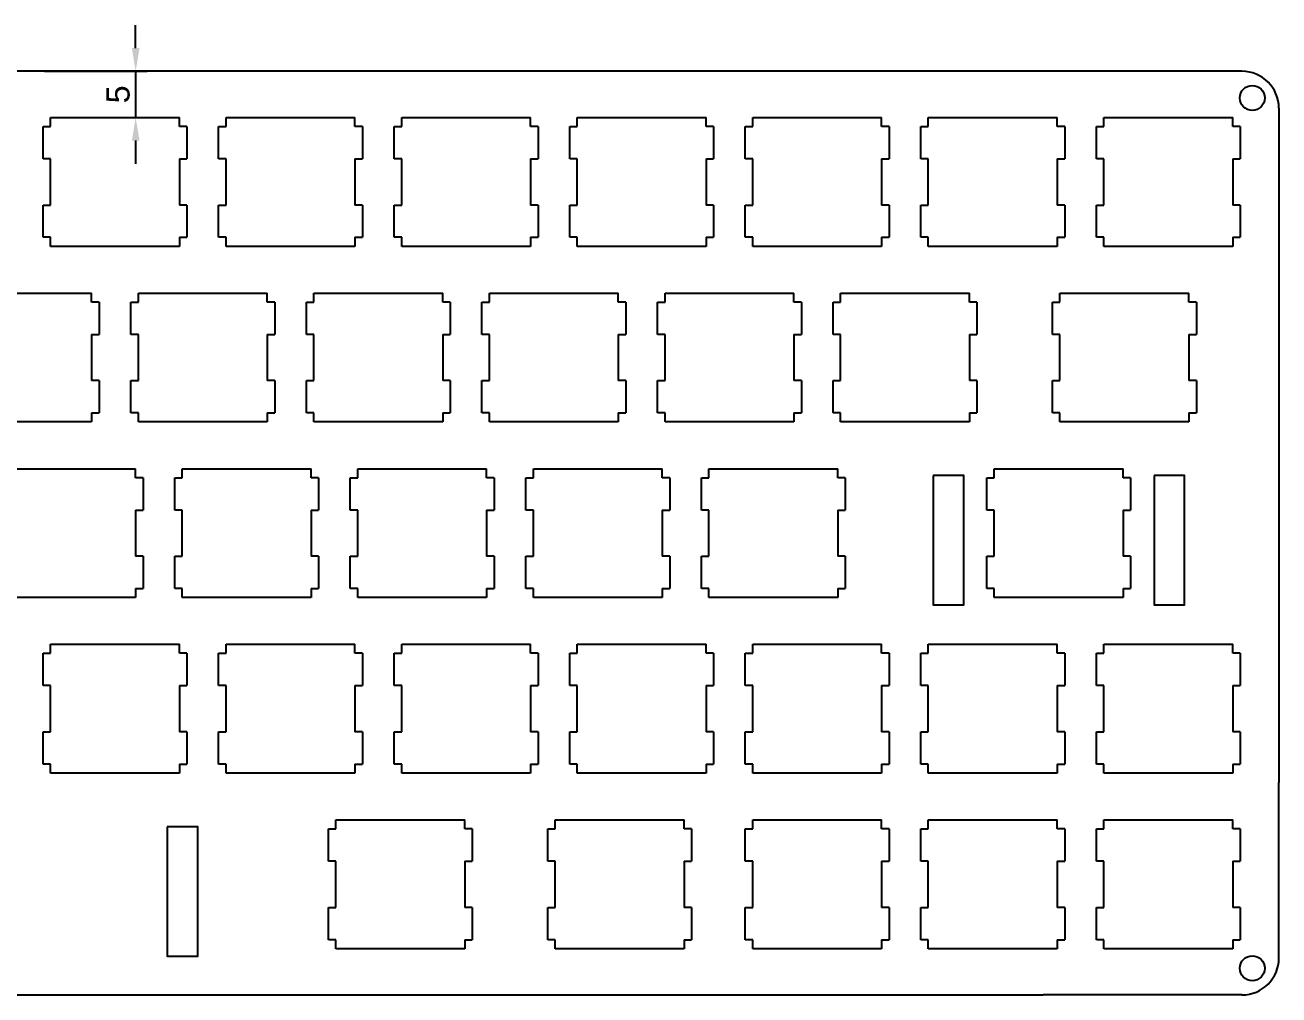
# Model space of a CAD drawing. Header units: millimetres. Extents: x 16 to 306, y 20 to 125.
# Drawn here: x 170.3 to 306, y 19.8 to 124.7 of the extents above; entities that cross this region are included whole.
import ezdxf

# ---------------------------------------------------------------- set-up
doc = ezdxf.new("R2010")
doc.units = ezdxf.units.MM
doc.layers.add('Layer_1', color=7, linetype='Continuous')
doc.styles.get("Standard").update_dxf_attribs({"font": 'arial.ttf'})
doc.dimstyles.new('ISO-25', dxfattribs={"dimtxt": 2.5, "dimasz": 2.5, "dimexe": 1.25, "dimexo": 0.625, "dimtad": 1, "dimtxsty": 'Standard', "dimcen": 2.5, "dimadec": 0, "dimazin": 0, "dimtfac": 1, "dimtmove": 0, "dimatfit": 3, "dimfxl": 1, "dimarcsym": 0})

# ---------------------------------------------------------------- blocks, each defined once
blk = doc.blocks.new('*D31')
at = {"color": 0, "lineweight": -2}
for p, q in [((182.23, 122.22), (182.23, 124.72)), ((172.37, 119.72), (183.48, 119.72)), ((182.23, 119.72), (182.23, 114.72)), ((180.62, 114.72), (183.48, 114.72)), ((182.23, 112.22), (182.23, 109.72))]:
    blk.add_line(p, q, dxfattribs=at)
at = {"color": 0}
for points in [[(181.82, 122.22), (182.65, 122.22), (182.23, 119.72)], [(182.65, 112.22), (181.82, 112.22), (182.23, 114.72)]]:
    blk.add_solid(points, dxfattribs=at)
at = {"layer": 'Defpoints', "color": 0}
for p in [(171.74, 119.72), (180, 114.72), (182.23, 114.72)]:
    blk.add_point(p, dxfattribs=at)
at = {"color": 0, "insert": (180.34, 117.22), "char_height": 2.5, "attachment_point": 5, "rotation": 90}
blk.add_mtext('5', dxfattribs=at)

msp = doc.modelspace()

# ---------------------------------------------------------------- linework, layer by layer
at = {"layer": 'Layer_1', "linetype": 'ByBlock'}
for p, q in [((301.966, 119.718), (41.523, 119.716)), ((305.966, 115.718), (305.968, 42.775)), ((305.968, 23.775), (305.968, 42.775)), ((20.023, 19.775), (280.468, 19.775)), ((301.968, 19.775), (280.468, 19.775))]:
    msp.add_line(p, q, dxfattribs=at)
for points in [[(268.548, 75.968), (268.548, 61.968), (271.848, 61.968), (271.848, 75.968)], [(292.448, 75.968), (292.448, 61.968), (295.748, 61.968), (295.748, 75.968)], [(185.648, 37.968), (185.648, 23.968), (188.948, 23.968), (188.948, 37.968)], [(185.648, 37.968), (185.648, 23.968), (188.948, 23.968), (188.948, 37.968)]]:
    msp.add_lwpolyline(points, close=True, dxfattribs=at)
at = {"layer": 'Layer_1'}
for centre in [(303.084, 116.836), (303.086, 22.657)]:
    msp.add_circle(centre, 1.35, dxfattribs=at)
for centre, start, end in [((301.966, 115.718), 0, 90), ((301.968, 23.775), 270, 0)]:
    msp.add_arc(centre, 4, start, end, dxfattribs=at)
at = {"layer": 'Layer_1', "linetype": 'ByBlock'}
for points in [[(173.023, 114.718), (173.023, 114.718), (186.968, 114.718), (186.968, 114.718)], [(173.023, 113.739), (173.023, 113.739), (173.023, 114.718), (173.023, 114.718)], [(186.968, 113.739), (186.968, 113.739), (186.968, 114.718), (186.968, 114.718)], [(192.023, 114.718), (192.023, 114.718), (205.968, 114.718), (205.968, 114.718)], [(192.023, 113.739), (192.023, 113.739), (192.023, 114.718), (192.023, 114.718)], [(205.968, 113.739), (205.968, 113.739), (205.968, 114.718), (205.968, 114.718)], [(211.023, 114.718), (211.023, 114.718), (224.968, 114.718), (224.968, 114.718)], [(211.023, 113.739), (211.023, 113.739), (211.023, 114.718), (211.023, 114.718)], [(224.968, 113.739), (224.968, 113.739), (224.968, 114.718), (224.968, 114.718)], [(230.023, 114.718), (230.023, 114.718), (243.968, 114.718), (243.968, 114.718)], [(230.023, 113.739), (230.023, 113.739), (230.023, 114.718), (230.023, 114.718)], [(243.968, 113.739), (243.968, 113.739), (243.968, 114.718), (243.968, 114.718)], [(249.023, 114.718), (249.023, 114.718), (262.968, 114.718), (262.968, 114.718)], [(249.023, 113.739), (249.023, 113.739), (249.023, 114.718), (249.023, 114.718)], [(262.968, 113.739), (262.968, 113.739), (262.968, 114.718), (262.968, 114.718)], [(268.023, 114.718), (268.023, 114.718), (281.968, 114.718), (281.968, 114.718)], [(268.023, 113.739), (268.023, 113.739), (268.023, 114.718), (268.023, 114.718)], [(281.968, 113.739), (281.968, 113.739), (281.968, 114.718), (281.968, 114.718)], [(287.023, 114.718), (287.023, 114.718), (300.968, 114.718), (300.968, 114.718)], [(287.023, 113.739), (287.023, 113.739), (287.023, 114.718), (287.023, 114.718)], [(300.968, 113.739), (300.968, 113.739), (300.968, 114.718), (300.968, 114.718)], [(172.212, 110.245), (172.212, 110.245), (172.212, 113.739), (172.212, 113.739)], [(172.212, 113.739), (172.212, 113.739), (173.023, 113.739), (173.023, 113.739)], [(187.78, 113.739), (187.78, 113.739), (186.968, 113.739), (186.968, 113.739)], [(187.78, 113.739), (187.78, 113.739), (187.78, 110.245), (187.78, 110.245)], [(191.212, 110.245), (191.212, 110.245), (191.212, 113.739), (191.212, 113.739)], [(191.212, 113.739), (191.212, 113.739), (192.023, 113.739), (192.023, 113.739)], [(206.78, 113.739), (206.78, 113.739), (205.968, 113.739), (205.968, 113.739)], [(206.78, 113.739), (206.78, 113.739), (206.78, 110.245), (206.78, 110.245)], [(210.212, 110.245), (210.212, 110.245), (210.212, 113.739), (210.212, 113.739)], [(210.212, 113.739), (210.212, 113.739), (211.023, 113.739), (211.023, 113.739)], [(225.78, 113.739), (225.78, 113.739), (224.968, 113.739), (224.968, 113.739)], [(225.78, 113.739), (225.78, 113.739), (225.78, 110.245), (225.78, 110.245)], [(229.212, 110.245), (229.212, 110.245), (229.212, 113.739), (229.212, 113.739)], [(229.212, 113.739), (229.212, 113.739), (230.023, 113.739), (230.023, 113.739)], [(244.78, 113.739), (244.78, 113.739), (243.968, 113.739), (243.968, 113.739)], [(244.78, 113.739), (244.78, 113.739), (244.78, 110.245), (244.78, 110.245)], [(248.212, 110.245), (248.212, 110.245), (248.212, 113.739), (248.212, 113.739)], [(248.212, 113.739), (248.212, 113.739), (249.023, 113.739), (249.023, 113.739)], [(263.78, 113.739), (263.78, 113.739), (262.968, 113.739), (262.968, 113.739)], [(263.78, 113.739), (263.78, 113.739), (263.78, 110.245), (263.78, 110.245)], [(267.212, 110.245), (267.212, 110.245), (267.212, 113.739), (267.212, 113.739)], [(267.212, 113.739), (267.212, 113.739), (268.023, 113.739), (268.023, 113.739)], [(282.78, 113.739), (282.78, 113.739), (281.968, 113.739), (281.968, 113.739)], [(282.78, 113.739), (282.78, 113.739), (282.78, 110.245), (282.78, 110.245)], [(286.212, 110.245), (286.212, 110.245), (286.212, 113.739), (286.212, 113.739)], [(286.212, 113.739), (286.212, 113.739), (287.023, 113.739), (287.023, 113.739)], [(301.78, 113.739), (301.78, 113.739), (300.968, 113.739), (300.968, 113.739)], [(301.78, 113.739), (301.78, 113.739), (301.78, 110.245), (301.78, 110.245)], [(173.023, 110.245), (173.023, 110.245), (172.212, 110.245), (172.212, 110.245)], [(173.023, 105.245), (173.023, 105.245), (173.023, 110.245), (173.023, 110.245)], [(186.968, 110.245), (186.968, 110.245), (186.968, 105.245), (186.968, 105.245)], [(186.968, 110.245), (186.968, 110.245), (187.78, 110.245), (187.78, 110.245)], [(192.023, 110.245), (192.023, 110.245), (191.212, 110.245), (191.212, 110.245)], [(192.023, 105.245), (192.023, 105.245), (192.023, 110.245), (192.023, 110.245)], [(205.968, 110.245), (205.968, 110.245), (205.968, 105.245), (205.968, 105.245)], [(205.968, 110.245), (205.968, 110.245), (206.78, 110.245), (206.78, 110.245)], [(211.023, 110.245), (211.023, 110.245), (210.212, 110.245), (210.212, 110.245)], [(211.023, 105.245), (211.023, 105.245), (211.023, 110.245), (211.023, 110.245)], [(224.968, 110.245), (224.968, 110.245), (224.968, 105.245), (224.968, 105.245)], [(224.968, 110.245), (224.968, 110.245), (225.78, 110.245), (225.78, 110.245)], [(230.023, 110.245), (230.023, 110.245), (229.212, 110.245), (229.212, 110.245)], [(230.023, 105.245), (230.023, 105.245), (230.023, 110.245), (230.023, 110.245)], [(243.968, 110.245), (243.968, 110.245), (243.968, 105.245), (243.968, 105.245)], [(243.968, 110.245), (243.968, 110.245), (244.78, 110.245), (244.78, 110.245)], [(249.023, 110.245), (249.023, 110.245), (248.212, 110.245), (248.212, 110.245)], [(249.023, 105.245), (249.023, 105.245), (249.023, 110.245), (249.023, 110.245)], [(262.968, 110.245), (262.968, 110.245), (262.968, 105.245), (262.968, 105.245)], [(262.968, 110.245), (262.968, 110.245), (263.78, 110.245), (263.78, 110.245)], [(268.023, 110.245), (268.023, 110.245), (267.212, 110.245), (267.212, 110.245)], [(268.023, 105.245), (268.023, 105.245), (268.023, 110.245), (268.023, 110.245)], [(281.968, 110.245), (281.968, 110.245), (281.968, 105.245), (281.968, 105.245)], [(281.968, 110.245), (281.968, 110.245), (282.78, 110.245), (282.78, 110.245)], [(287.023, 110.245), (287.023, 110.245), (286.212, 110.245), (286.212, 110.245)], [(287.023, 105.245), (287.023, 105.245), (287.023, 110.245), (287.023, 110.245)], [(300.968, 110.245), (300.968, 110.245), (300.968, 105.245), (300.968, 105.245)], [(300.968, 110.245), (300.968, 110.245), (301.78, 110.245), (301.78, 110.245)], [(172.212, 101.751), (172.212, 101.751), (172.212, 105.245), (172.212, 105.245)], [(172.212, 105.245), (172.212, 105.245), (173.023, 105.245), (173.023, 105.245)], [(187.78, 105.245), (187.78, 105.245), (186.968, 105.245), (186.968, 105.245)], [(187.78, 105.245), (187.78, 105.245), (187.78, 101.751), (187.78, 101.751)], [(191.212, 101.751), (191.212, 101.751), (191.212, 105.245), (191.212, 105.245)], [(191.212, 105.245), (191.212, 105.245), (192.023, 105.245), (192.023, 105.245)], [(206.78, 105.245), (206.78, 105.245), (205.968, 105.245), (205.968, 105.245)], [(206.78, 105.245), (206.78, 105.245), (206.78, 101.751), (206.78, 101.751)], [(210.212, 101.751), (210.212, 101.751), (210.212, 105.245), (210.212, 105.245)], [(210.212, 105.245), (210.212, 105.245), (211.023, 105.245), (211.023, 105.245)], [(225.78, 105.245), (225.78, 105.245), (224.968, 105.245), (224.968, 105.245)], [(225.78, 105.245), (225.78, 105.245), (225.78, 101.751), (225.78, 101.751)], [(229.212, 101.751), (229.212, 101.751), (229.212, 105.245), (229.212, 105.245)], [(229.212, 105.245), (229.212, 105.245), (230.023, 105.245), (230.023, 105.245)], [(244.78, 105.245), (244.78, 105.245), (243.968, 105.245), (243.968, 105.245)], [(244.78, 105.245), (244.78, 105.245), (244.78, 101.751), (244.78, 101.751)], [(248.212, 101.751), (248.212, 101.751), (248.212, 105.245), (248.212, 105.245)], [(248.212, 105.245), (248.212, 105.245), (249.023, 105.245), (249.023, 105.245)], [(263.78, 105.245), (263.78, 105.245), (262.968, 105.245), (262.968, 105.245)], [(263.78, 105.245), (263.78, 105.245), (263.78, 101.751), (263.78, 101.751)], [(267.212, 101.751), (267.212, 101.751), (267.212, 105.245), (267.212, 105.245)], [(267.212, 105.245), (267.212, 105.245), (268.023, 105.245), (268.023, 105.245)], [(282.78, 105.245), (282.78, 105.245), (281.968, 105.245), (281.968, 105.245)], [(282.78, 105.245), (282.78, 105.245), (282.78, 101.751), (282.78, 101.751)], [(286.212, 101.751), (286.212, 101.751), (286.212, 105.245), (286.212, 105.245)], [(286.212, 105.245), (286.212, 105.245), (287.023, 105.245), (287.023, 105.245)], [(301.78, 105.245), (301.78, 105.245), (300.968, 105.245), (300.968, 105.245)], [(301.78, 105.245), (301.78, 105.245), (301.78, 101.751), (301.78, 101.751)], [(173.023, 101.751), (173.023, 101.751), (172.212, 101.751), (172.212, 101.751)], [(173.023, 100.773), (173.023, 100.773), (173.023, 101.751), (173.023, 101.751)], [(186.968, 100.773), (186.968, 100.773), (173.023, 100.773), (173.023, 100.773)], [(186.968, 101.751), (186.968, 101.751), (187.78, 101.751), (187.78, 101.751)], [(186.968, 101.751), (186.968, 101.751), (186.968, 100.773), (186.968, 100.773)], [(192.023, 101.751), (192.023, 101.751), (191.212, 101.751), (191.212, 101.751)], [(192.023, 100.773), (192.023, 100.773), (192.023, 101.751), (192.023, 101.751)], [(205.968, 100.773), (205.968, 100.773), (192.023, 100.773), (192.023, 100.773)], [(205.968, 101.751), (205.968, 101.751), (206.78, 101.751), (206.78, 101.751)], [(205.968, 101.751), (205.968, 101.751), (205.968, 100.773), (205.968, 100.773)], [(211.023, 101.751), (211.023, 101.751), (210.212, 101.751), (210.212, 101.751)], [(211.023, 100.773), (211.023, 100.773), (211.023, 101.751), (211.023, 101.751)], [(224.968, 100.773), (224.968, 100.773), (211.023, 100.773), (211.023, 100.773)], [(224.968, 101.751), (224.968, 101.751), (225.78, 101.751), (225.78, 101.751)], [(224.968, 101.751), (224.968, 101.751), (224.968, 100.773), (224.968, 100.773)], [(230.023, 101.751), (230.023, 101.751), (229.212, 101.751), (229.212, 101.751)], [(230.023, 100.773), (230.023, 100.773), (230.023, 101.751), (230.023, 101.751)], [(243.968, 100.773), (243.968, 100.773), (230.023, 100.773), (230.023, 100.773)], [(243.968, 101.751), (243.968, 101.751), (244.78, 101.751), (244.78, 101.751)], [(243.968, 101.751), (243.968, 101.751), (243.968, 100.773), (243.968, 100.773)], [(249.023, 101.751), (249.023, 101.751), (248.212, 101.751), (248.212, 101.751)], [(249.023, 100.773), (249.023, 100.773), (249.023, 101.751), (249.023, 101.751)], [(262.968, 100.773), (262.968, 100.773), (249.023, 100.773), (249.023, 100.773)], [(262.968, 101.751), (262.968, 101.751), (263.78, 101.751), (263.78, 101.751)], [(262.968, 101.751), (262.968, 101.751), (262.968, 100.773), (262.968, 100.773)], [(268.023, 101.751), (268.023, 101.751), (267.212, 101.751), (267.212, 101.751)], [(268.023, 100.773), (268.023, 100.773), (268.023, 101.751), (268.023, 101.751)], [(281.968, 100.773), (281.968, 100.773), (268.023, 100.773), (268.023, 100.773)], [(281.968, 101.751), (281.968, 101.751), (282.78, 101.751), (282.78, 101.751)], [(281.968, 101.751), (281.968, 101.751), (281.968, 100.773), (281.968, 100.773)], [(287.023, 101.751), (287.023, 101.751), (286.212, 101.751), (286.212, 101.751)], [(287.023, 100.773), (287.023, 100.773), (287.023, 101.751), (287.023, 101.751)], [(300.968, 100.773), (300.968, 100.773), (287.023, 100.773), (287.023, 100.773)], [(300.968, 101.751), (300.968, 101.751), (301.78, 101.751), (301.78, 101.751)], [(300.968, 101.751), (300.968, 101.751), (300.968, 100.773), (300.968, 100.773)], [(163.523, 95.718), (163.523, 95.718), (177.468, 95.718), (177.468, 95.718)], [(177.468, 94.739), (177.468, 94.739), (177.468, 95.718), (177.468, 95.718)], [(182.523, 95.718), (182.523, 95.718), (196.468, 95.718), (196.468, 95.718)], [(182.523, 94.739), (182.523, 94.739), (182.523, 95.718), (182.523, 95.718)], [(196.468, 94.739), (196.468, 94.739), (196.468, 95.718), (196.468, 95.718)], [(201.523, 95.718), (201.523, 95.718), (215.468, 95.718), (215.468, 95.718)], [(201.523, 94.739), (201.523, 94.739), (201.523, 95.718), (201.523, 95.718)], [(215.468, 94.739), (215.468, 94.739), (215.468, 95.718), (215.468, 95.718)], [(220.523, 95.718), (220.523, 95.718), (234.468, 95.718), (234.468, 95.718)], [(220.523, 94.739), (220.523, 94.739), (220.523, 95.718), (220.523, 95.718)], [(234.468, 94.739), (234.468, 94.739), (234.468, 95.718), (234.468, 95.718)], [(239.523, 95.718), (239.523, 95.718), (253.468, 95.718), (253.468, 95.718)], [(239.523, 94.739), (239.523, 94.739), (239.523, 95.718), (239.523, 95.718)], [(253.468, 94.739), (253.468, 94.739), (253.468, 95.718), (253.468, 95.718)], [(258.523, 95.718), (258.523, 95.718), (272.468, 95.718), (272.468, 95.718)], [(258.523, 94.739), (258.523, 94.739), (258.523, 95.718), (258.523, 95.718)], [(272.468, 94.739), (272.468, 94.739), (272.468, 95.718), (272.468, 95.718)], [(282.273, 95.718), (282.273, 95.718), (296.218, 95.718), (296.218, 95.718)], [(282.273, 94.739), (282.273, 94.739), (282.273, 95.718), (282.273, 95.718)], [(296.218, 94.739), (296.218, 94.739), (296.218, 95.718), (296.218, 95.718)], [(178.28, 94.739), (178.28, 94.739), (177.468, 94.739), (177.468, 94.739)], [(178.28, 94.739), (178.28, 94.739), (178.28, 91.245), (178.28, 91.245)], [(181.712, 91.245), (181.712, 91.245), (181.712, 94.739), (181.712, 94.739)], [(181.712, 94.739), (181.712, 94.739), (182.523, 94.739), (182.523, 94.739)], [(197.28, 94.739), (197.28, 94.739), (196.468, 94.739), (196.468, 94.739)], [(197.28, 94.739), (197.28, 94.739), (197.28, 91.245), (197.28, 91.245)], [(200.712, 91.245), (200.712, 91.245), (200.712, 94.739), (200.712, 94.739)], [(200.712, 94.739), (200.712, 94.739), (201.523, 94.739), (201.523, 94.739)], [(216.28, 94.739), (216.28, 94.739), (215.468, 94.739), (215.468, 94.739)], [(216.28, 94.739), (216.28, 94.739), (216.28, 91.245), (216.28, 91.245)], [(219.712, 91.245), (219.712, 91.245), (219.712, 94.739), (219.712, 94.739)], [(219.712, 94.739), (219.712, 94.739), (220.523, 94.739), (220.523, 94.739)], [(235.28, 94.739), (235.28, 94.739), (234.468, 94.739), (234.468, 94.739)], [(235.28, 94.739), (235.28, 94.739), (235.28, 91.245), (235.28, 91.245)], [(238.712, 91.245), (238.712, 91.245), (238.712, 94.739), (238.712, 94.739)], [(238.712, 94.739), (238.712, 94.739), (239.523, 94.739), (239.523, 94.739)], [(254.28, 94.739), (254.28, 94.739), (253.468, 94.739), (253.468, 94.739)], [(254.28, 94.739), (254.28, 94.739), (254.28, 91.245), (254.28, 91.245)], [(257.712, 91.245), (257.712, 91.245), (257.712, 94.739), (257.712, 94.739)], [(257.712, 94.739), (257.712, 94.739), (258.523, 94.739), (258.523, 94.739)], [(273.28, 94.739), (273.28, 94.739), (272.468, 94.739), (272.468, 94.739)], [(273.28, 94.739), (273.28, 94.739), (273.28, 91.245), (273.28, 91.245)], [(281.462, 91.245), (281.462, 91.245), (281.462, 94.739), (281.462, 94.739)], [(281.462, 94.739), (281.462, 94.739), (282.273, 94.739), (282.273, 94.739)], [(297.03, 94.739), (297.03, 94.739), (296.218, 94.739), (296.218, 94.739)], [(297.03, 94.739), (297.03, 94.739), (297.03, 91.245), (297.03, 91.245)], [(177.468, 91.245), (177.468, 91.245), (177.468, 86.245), (177.468, 86.245)], [(177.468, 91.245), (177.468, 91.245), (178.28, 91.245), (178.28, 91.245)], [(182.523, 91.245), (182.523, 91.245), (181.712, 91.245), (181.712, 91.245)], [(182.523, 86.245), (182.523, 86.245), (182.523, 91.245), (182.523, 91.245)], [(196.468, 91.245), (196.468, 91.245), (196.468, 86.245), (196.468, 86.245)], [(196.468, 91.245), (196.468, 91.245), (197.28, 91.245), (197.28, 91.245)], [(201.523, 91.245), (201.523, 91.245), (200.712, 91.245), (200.712, 91.245)], [(201.523, 86.245), (201.523, 86.245), (201.523, 91.245), (201.523, 91.245)], [(215.468, 91.245), (215.468, 91.245), (215.468, 86.245), (215.468, 86.245)], [(215.468, 91.245), (215.468, 91.245), (216.28, 91.245), (216.28, 91.245)], [(220.523, 91.245), (220.523, 91.245), (219.712, 91.245), (219.712, 91.245)], [(220.523, 86.245), (220.523, 86.245), (220.523, 91.245), (220.523, 91.245)], [(234.468, 91.245), (234.468, 91.245), (234.468, 86.245), (234.468, 86.245)], [(234.468, 91.245), (234.468, 91.245), (235.28, 91.245), (235.28, 91.245)], [(239.523, 91.245), (239.523, 91.245), (238.712, 91.245), (238.712, 91.245)], [(239.523, 86.245), (239.523, 86.245), (239.523, 91.245), (239.523, 91.245)], [(253.468, 91.245), (253.468, 91.245), (253.468, 86.245), (253.468, 86.245)], [(253.468, 91.245), (253.468, 91.245), (254.28, 91.245), (254.28, 91.245)], [(258.523, 91.245), (258.523, 91.245), (257.712, 91.245), (257.712, 91.245)], [(258.523, 86.245), (258.523, 86.245), (258.523, 91.245), (258.523, 91.245)], [(272.468, 91.245), (272.468, 91.245), (272.468, 86.245), (272.468, 86.245)], [(272.468, 91.245), (272.468, 91.245), (273.28, 91.245), (273.28, 91.245)], [(282.273, 91.245), (282.273, 91.245), (281.462, 91.245), (281.462, 91.245)], [(282.273, 86.245), (282.273, 86.245), (282.273, 91.245), (282.273, 91.245)], [(296.218, 91.245), (296.218, 91.245), (296.218, 86.245), (296.218, 86.245)], [(296.218, 91.245), (296.218, 91.245), (297.03, 91.245), (297.03, 91.245)], [(178.28, 86.245), (178.28, 86.245), (177.468, 86.245), (177.468, 86.245)], [(178.28, 86.245), (178.28, 86.245), (178.28, 82.751), (178.28, 82.751)], [(181.712, 82.751), (181.712, 82.751), (181.712, 86.245), (181.712, 86.245)], [(181.712, 86.245), (181.712, 86.245), (182.523, 86.245), (182.523, 86.245)], [(197.28, 86.245), (197.28, 86.245), (196.468, 86.245), (196.468, 86.245)], [(197.28, 86.245), (197.28, 86.245), (197.28, 82.751), (197.28, 82.751)], [(200.712, 82.751), (200.712, 82.751), (200.712, 86.245), (200.712, 86.245)], [(200.712, 86.245), (200.712, 86.245), (201.523, 86.245), (201.523, 86.245)], [(216.28, 86.245), (216.28, 86.245), (215.468, 86.245), (215.468, 86.245)], [(216.28, 86.245), (216.28, 86.245), (216.28, 82.751), (216.28, 82.751)], [(219.712, 82.751), (219.712, 82.751), (219.712, 86.245), (219.712, 86.245)], [(219.712, 86.245), (219.712, 86.245), (220.523, 86.245), (220.523, 86.245)], [(235.28, 86.245), (235.28, 86.245), (234.468, 86.245), (234.468, 86.245)], [(235.28, 86.245), (235.28, 86.245), (235.28, 82.751), (235.28, 82.751)], [(238.712, 82.751), (238.712, 82.751), (238.712, 86.245), (238.712, 86.245)], [(238.712, 86.245), (238.712, 86.245), (239.523, 86.245), (239.523, 86.245)], [(254.28, 86.245), (254.28, 86.245), (253.468, 86.245), (253.468, 86.245)], [(254.28, 86.245), (254.28, 86.245), (254.28, 82.751), (254.28, 82.751)], [(257.712, 82.751), (257.712, 82.751), (257.712, 86.245), (257.712, 86.245)], [(257.712, 86.245), (257.712, 86.245), (258.523, 86.245), (258.523, 86.245)], [(273.28, 86.245), (273.28, 86.245), (272.468, 86.245), (272.468, 86.245)], [(273.28, 86.245), (273.28, 86.245), (273.28, 82.751), (273.28, 82.751)], [(281.462, 82.751), (281.462, 82.751), (281.462, 86.245), (281.462, 86.245)], [(281.462, 86.245), (281.462, 86.245), (282.273, 86.245), (282.273, 86.245)], [(297.03, 86.245), (297.03, 86.245), (296.218, 86.245), (296.218, 86.245)], [(297.03, 86.245), (297.03, 86.245), (297.03, 82.751), (297.03, 82.751)], [(177.468, 81.773), (177.468, 81.773), (163.523, 81.773), (163.523, 81.773)], [(177.468, 82.751), (177.468, 82.751), (178.28, 82.751), (178.28, 82.751)], [(177.468, 82.751), (177.468, 82.751), (177.468, 81.773), (177.468, 81.773)], [(182.523, 82.751), (182.523, 82.751), (181.712, 82.751), (181.712, 82.751)], [(182.523, 81.773), (182.523, 81.773), (182.523, 82.751), (182.523, 82.751)], [(196.468, 81.773), (196.468, 81.773), (182.523, 81.773), (182.523, 81.773)], [(196.468, 82.751), (196.468, 82.751), (197.28, 82.751), (197.28, 82.751)], [(196.468, 82.751), (196.468, 82.751), (196.468, 81.773), (196.468, 81.773)], [(201.523, 82.751), (201.523, 82.751), (200.712, 82.751), (200.712, 82.751)], [(201.523, 81.773), (201.523, 81.773), (201.523, 82.751), (201.523, 82.751)], [(215.468, 81.773), (215.468, 81.773), (201.523, 81.773), (201.523, 81.773)], [(215.468, 82.751), (215.468, 82.751), (216.28, 82.751), (216.28, 82.751)], [(215.468, 82.751), (215.468, 82.751), (215.468, 81.773), (215.468, 81.773)], [(220.523, 82.751), (220.523, 82.751), (219.712, 82.751), (219.712, 82.751)], [(220.523, 81.773), (220.523, 81.773), (220.523, 82.751), (220.523, 82.751)], [(234.468, 81.773), (234.468, 81.773), (220.523, 81.773), (220.523, 81.773)], [(234.468, 82.751), (234.468, 82.751), (235.28, 82.751), (235.28, 82.751)], [(234.468, 82.751), (234.468, 82.751), (234.468, 81.773), (234.468, 81.773)], [(239.523, 82.751), (239.523, 82.751), (238.712, 82.751), (238.712, 82.751)], [(239.523, 81.773), (239.523, 81.773), (239.523, 82.751), (239.523, 82.751)], [(253.468, 81.773), (253.468, 81.773), (239.523, 81.773), (239.523, 81.773)], [(253.468, 82.751), (253.468, 82.751), (254.28, 82.751), (254.28, 82.751)], [(253.468, 82.751), (253.468, 82.751), (253.468, 81.773), (253.468, 81.773)], [(258.523, 82.751), (258.523, 82.751), (257.712, 82.751), (257.712, 82.751)], [(258.523, 81.773), (258.523, 81.773), (258.523, 82.751), (258.523, 82.751)], [(272.468, 81.773), (272.468, 81.773), (258.523, 81.773), (258.523, 81.773)], [(272.468, 82.751), (272.468, 82.751), (273.28, 82.751), (273.28, 82.751)], [(272.468, 82.751), (272.468, 82.751), (272.468, 81.773), (272.468, 81.773)], [(282.273, 82.751), (282.273, 82.751), (281.462, 82.751), (281.462, 82.751)], [(282.273, 81.773), (282.273, 81.773), (282.273, 82.751), (282.273, 82.751)], [(296.218, 81.773), (296.218, 81.773), (282.273, 81.773), (282.273, 81.773)], [(296.218, 82.751), (296.218, 82.751), (297.03, 82.751), (297.03, 82.751)], [(296.218, 82.751), (296.218, 82.751), (296.218, 81.773), (296.218, 81.773)], [(168.273, 76.718), (168.273, 76.718), (182.218, 76.718), (182.218, 76.718)], [(182.218, 75.739), (182.218, 75.739), (182.218, 76.718), (182.218, 76.718)], [(187.273, 76.718), (187.273, 76.718), (201.218, 76.718), (201.218, 76.718)], [(187.273, 75.739), (187.273, 75.739), (187.273, 76.718), (187.273, 76.718)], [(201.218, 75.739), (201.218, 75.739), (201.218, 76.718), (201.218, 76.718)], [(206.273, 76.718), (206.273, 76.718), (220.218, 76.718), (220.218, 76.718)], [(206.273, 75.739), (206.273, 75.739), (206.273, 76.718), (206.273, 76.718)], [(220.218, 75.739), (220.218, 75.739), (220.218, 76.718), (220.218, 76.718)], [(225.273, 76.718), (225.273, 76.718), (239.218, 76.718), (239.218, 76.718)], [(225.273, 75.739), (225.273, 75.739), (225.273, 76.718), (225.273, 76.718)], [(239.218, 75.739), (239.218, 75.739), (239.218, 76.718), (239.218, 76.718)], [(244.273, 76.718), (244.273, 76.718), (258.218, 76.718), (258.218, 76.718)], [(244.273, 75.739), (244.273, 75.739), (244.273, 76.718), (244.273, 76.718)], [(258.218, 75.739), (258.218, 75.739), (258.218, 76.718), (258.218, 76.718)], [(275.148, 76.718), (275.148, 76.718), (289.093, 76.718), (289.093, 76.718)], [(275.148, 75.739), (275.148, 75.739), (275.148, 76.718), (275.148, 76.718)], [(289.093, 75.739), (289.093, 75.739), (289.093, 76.718), (289.093, 76.718)], [(183.03, 75.739), (183.03, 75.739), (182.218, 75.739), (182.218, 75.739)], [(183.03, 75.739), (183.03, 75.739), (183.03, 72.245), (183.03, 72.245)], [(186.462, 72.245), (186.462, 72.245), (186.462, 75.739), (186.462, 75.739)], [(186.462, 75.739), (186.462, 75.739), (187.273, 75.739), (187.273, 75.739)], [(202.03, 75.739), (202.03, 75.739), (201.218, 75.739), (201.218, 75.739)], [(202.03, 75.739), (202.03, 75.739), (202.03, 72.245), (202.03, 72.245)], [(205.462, 72.245), (205.462, 72.245), (205.462, 75.739), (205.462, 75.739)], [(205.462, 75.739), (205.462, 75.739), (206.273, 75.739), (206.273, 75.739)], [(221.03, 75.739), (221.03, 75.739), (220.218, 75.739), (220.218, 75.739)], [(221.03, 75.739), (221.03, 75.739), (221.03, 72.245), (221.03, 72.245)], [(224.462, 72.245), (224.462, 72.245), (224.462, 75.739), (224.462, 75.739)], [(224.462, 75.739), (224.462, 75.739), (225.273, 75.739), (225.273, 75.739)], [(240.03, 75.739), (240.03, 75.739), (239.218, 75.739), (239.218, 75.739)], [(240.03, 75.739), (240.03, 75.739), (240.03, 72.245), (240.03, 72.245)], [(243.462, 72.245), (243.462, 72.245), (243.462, 75.739), (243.462, 75.739)], [(243.462, 75.739), (243.462, 75.739), (244.273, 75.739), (244.273, 75.739)], [(259.03, 75.739), (259.03, 75.739), (258.218, 75.739), (258.218, 75.739)], [(259.03, 75.739), (259.03, 75.739), (259.03, 72.245), (259.03, 72.245)], [(274.337, 72.245), (274.337, 72.245), (274.337, 75.739), (274.337, 75.739)], [(274.337, 75.739), (274.337, 75.739), (275.148, 75.739), (275.148, 75.739)], [(289.905, 75.739), (289.905, 75.739), (289.093, 75.739), (289.093, 75.739)], [(289.905, 75.739), (289.905, 75.739), (289.905, 72.245), (289.905, 72.245)], [(182.218, 72.245), (182.218, 72.245), (182.218, 67.245), (182.218, 67.245)], [(182.218, 72.245), (182.218, 72.245), (183.03, 72.245), (183.03, 72.245)], [(187.273, 72.245), (187.273, 72.245), (186.462, 72.245), (186.462, 72.245)], [(187.273, 67.245), (187.273, 67.245), (187.273, 72.245), (187.273, 72.245)], [(201.218, 72.245), (201.218, 72.245), (201.218, 67.245), (201.218, 67.245)], [(201.218, 72.245), (201.218, 72.245), (202.03, 72.245), (202.03, 72.245)], [(206.273, 72.245), (206.273, 72.245), (205.462, 72.245), (205.462, 72.245)], [(206.273, 67.245), (206.273, 67.245), (206.273, 72.245), (206.273, 72.245)], [(220.218, 72.245), (220.218, 72.245), (220.218, 67.245), (220.218, 67.245)], [(220.218, 72.245), (220.218, 72.245), (221.03, 72.245), (221.03, 72.245)], [(225.273, 72.245), (225.273, 72.245), (224.462, 72.245), (224.462, 72.245)], [(225.273, 67.245), (225.273, 67.245), (225.273, 72.245), (225.273, 72.245)], [(239.218, 72.245), (239.218, 72.245), (239.218, 67.245), (239.218, 67.245)], [(239.218, 72.245), (239.218, 72.245), (240.03, 72.245), (240.03, 72.245)], [(244.273, 72.245), (244.273, 72.245), (243.462, 72.245), (243.462, 72.245)], [(244.273, 67.245), (244.273, 67.245), (244.273, 72.245), (244.273, 72.245)], [(258.218, 72.245), (258.218, 72.245), (258.218, 67.245), (258.218, 67.245)], [(258.218, 72.245), (258.218, 72.245), (259.03, 72.245), (259.03, 72.245)], [(275.148, 72.245), (275.148, 72.245), (274.337, 72.245), (274.337, 72.245)], [(275.148, 67.245), (275.148, 67.245), (275.148, 72.245), (275.148, 72.245)], [(289.093, 72.245), (289.093, 72.245), (289.093, 67.245), (289.093, 67.245)], [(289.093, 72.245), (289.093, 72.245), (289.905, 72.245), (289.905, 72.245)], [(183.03, 67.245), (183.03, 67.245), (182.218, 67.245), (182.218, 67.245)], [(183.03, 67.245), (183.03, 67.245), (183.03, 63.751), (183.03, 63.751)], [(186.462, 63.751), (186.462, 63.751), (186.462, 67.245), (186.462, 67.245)], [(186.462, 67.245), (186.462, 67.245), (187.273, 67.245), (187.273, 67.245)], [(202.03, 67.245), (202.03, 67.245), (201.218, 67.245), (201.218, 67.245)], [(202.03, 67.245), (202.03, 67.245), (202.03, 63.751), (202.03, 63.751)], [(205.462, 63.751), (205.462, 63.751), (205.462, 67.245), (205.462, 67.245)], [(205.462, 67.245), (205.462, 67.245), (206.273, 67.245), (206.273, 67.245)], [(221.03, 67.245), (221.03, 67.245), (220.218, 67.245), (220.218, 67.245)], [(221.03, 67.245), (221.03, 67.245), (221.03, 63.751), (221.03, 63.751)], [(224.462, 63.751), (224.462, 63.751), (224.462, 67.245), (224.462, 67.245)], [(224.462, 67.245), (224.462, 67.245), (225.273, 67.245), (225.273, 67.245)], [(240.03, 67.245), (240.03, 67.245), (239.218, 67.245), (239.218, 67.245)], [(240.03, 67.245), (240.03, 67.245), (240.03, 63.751), (240.03, 63.751)], [(243.462, 63.751), (243.462, 63.751), (243.462, 67.245), (243.462, 67.245)], [(243.462, 67.245), (243.462, 67.245), (244.273, 67.245), (244.273, 67.245)], [(259.03, 67.245), (259.03, 67.245), (258.218, 67.245), (258.218, 67.245)], [(259.03, 67.245), (259.03, 67.245), (259.03, 63.751), (259.03, 63.751)], [(274.337, 63.751), (274.337, 63.751), (274.337, 67.245), (274.337, 67.245)], [(274.337, 67.245), (274.337, 67.245), (275.148, 67.245), (275.148, 67.245)], [(289.905, 67.245), (289.905, 67.245), (289.093, 67.245), (289.093, 67.245)], [(289.905, 67.245), (289.905, 67.245), (289.905, 63.751), (289.905, 63.751)], [(182.218, 62.773), (182.218, 62.773), (168.273, 62.773), (168.273, 62.773)], [(182.218, 63.751), (182.218, 63.751), (183.03, 63.751), (183.03, 63.751)], [(182.218, 63.751), (182.218, 63.751), (182.218, 62.773), (182.218, 62.773)], [(187.273, 63.751), (187.273, 63.751), (186.462, 63.751), (186.462, 63.751)], [(187.273, 62.773), (187.273, 62.773), (187.273, 63.751), (187.273, 63.751)], [(201.218, 62.773), (201.218, 62.773), (187.273, 62.773), (187.273, 62.773)], [(201.218, 63.751), (201.218, 63.751), (202.03, 63.751), (202.03, 63.751)], [(201.218, 63.751), (201.218, 63.751), (201.218, 62.773), (201.218, 62.773)], [(206.273, 63.751), (206.273, 63.751), (205.462, 63.751), (205.462, 63.751)], [(206.273, 62.773), (206.273, 62.773), (206.273, 63.751), (206.273, 63.751)], [(220.218, 62.773), (220.218, 62.773), (206.273, 62.773), (206.273, 62.773)], [(220.218, 63.751), (220.218, 63.751), (221.03, 63.751), (221.03, 63.751)], [(220.218, 63.751), (220.218, 63.751), (220.218, 62.773), (220.218, 62.773)], [(225.273, 63.751), (225.273, 63.751), (224.462, 63.751), (224.462, 63.751)], [(225.273, 62.773), (225.273, 62.773), (225.273, 63.751), (225.273, 63.751)], [(239.218, 62.773), (239.218, 62.773), (225.273, 62.773), (225.273, 62.773)], [(239.218, 63.751), (239.218, 63.751), (240.03, 63.751), (240.03, 63.751)], [(239.218, 63.751), (239.218, 63.751), (239.218, 62.773), (239.218, 62.773)], [(244.273, 63.751), (244.273, 63.751), (243.462, 63.751), (243.462, 63.751)], [(244.273, 62.773), (244.273, 62.773), (244.273, 63.751), (244.273, 63.751)], [(258.218, 62.773), (258.218, 62.773), (244.273, 62.773), (244.273, 62.773)], [(258.218, 63.751), (258.218, 63.751), (259.03, 63.751), (259.03, 63.751)], [(258.218, 63.751), (258.218, 63.751), (258.218, 62.773), (258.218, 62.773)], [(275.148, 63.751), (275.148, 63.751), (274.337, 63.751), (274.337, 63.751)], [(275.148, 62.773), (275.148, 62.773), (275.148, 63.751), (275.148, 63.751)], [(289.093, 62.773), (289.093, 62.773), (275.148, 62.773), (275.148, 62.773)], [(289.093, 63.751), (289.093, 63.751), (289.905, 63.751), (289.905, 63.751)], [(289.093, 63.751), (289.093, 63.751), (289.093, 62.773), (289.093, 62.773)], [(173.023, 57.718), (173.023, 57.718), (186.968, 57.718), (186.968, 57.718)], [(173.023, 56.739), (173.023, 56.739), (173.023, 57.718), (173.023, 57.718)], [(186.968, 56.739), (186.968, 56.739), (186.968, 57.718), (186.968, 57.718)], [(192.023, 57.718), (192.023, 57.718), (205.968, 57.718), (205.968, 57.718)], [(192.023, 56.739), (192.023, 56.739), (192.023, 57.718), (192.023, 57.718)], [(205.968, 56.739), (205.968, 56.739), (205.968, 57.718), (205.968, 57.718)], [(211.023, 57.718), (211.023, 57.718), (224.968, 57.718), (224.968, 57.718)], [(211.023, 56.739), (211.023, 56.739), (211.023, 57.718), (211.023, 57.718)], [(224.968, 56.739), (224.968, 56.739), (224.968, 57.718), (224.968, 57.718)], [(230.023, 57.718), (230.023, 57.718), (243.968, 57.718), (243.968, 57.718)], [(230.023, 56.739), (230.023, 56.739), (230.023, 57.718), (230.023, 57.718)], [(243.968, 56.739), (243.968, 56.739), (243.968, 57.718), (243.968, 57.718)], [(249.023, 57.718), (249.023, 57.718), (262.968, 57.718), (262.968, 57.718)], [(249.023, 56.739), (249.023, 56.739), (249.023, 57.718), (249.023, 57.718)], [(262.968, 56.739), (262.968, 56.739), (262.968, 57.718), (262.968, 57.718)], [(268.023, 57.718), (268.023, 57.718), (281.968, 57.718), (281.968, 57.718)], [(268.023, 56.739), (268.023, 56.739), (268.023, 57.718), (268.023, 57.718)], [(281.968, 56.739), (281.968, 56.739), (281.968, 57.718), (281.968, 57.718)], [(287.023, 57.718), (287.023, 57.718), (300.968, 57.718), (300.968, 57.718)], [(287.023, 56.739), (287.023, 56.739), (287.023, 57.718), (287.023, 57.718)], [(300.968, 56.739), (300.968, 56.739), (300.968, 57.718), (300.968, 57.718)], [(172.212, 53.245), (172.212, 53.245), (172.212, 56.739), (172.212, 56.739)], [(172.212, 56.739), (172.212, 56.739), (173.023, 56.739), (173.023, 56.739)], [(187.78, 56.739), (187.78, 56.739), (186.968, 56.739), (186.968, 56.739)], [(187.78, 56.739), (187.78, 56.739), (187.78, 53.245), (187.78, 53.245)], [(191.212, 53.245), (191.212, 53.245), (191.212, 56.739), (191.212, 56.739)], [(191.212, 56.739), (191.212, 56.739), (192.023, 56.739), (192.023, 56.739)], [(206.78, 56.739), (206.78, 56.739), (205.968, 56.739), (205.968, 56.739)], [(206.78, 56.739), (206.78, 56.739), (206.78, 53.245), (206.78, 53.245)], [(210.212, 53.245), (210.212, 53.245), (210.212, 56.739), (210.212, 56.739)], [(210.212, 56.739), (210.212, 56.739), (211.023, 56.739), (211.023, 56.739)], [(225.78, 56.739), (225.78, 56.739), (224.968, 56.739), (224.968, 56.739)], [(225.78, 56.739), (225.78, 56.739), (225.78, 53.245), (225.78, 53.245)], [(229.212, 53.245), (229.212, 53.245), (229.212, 56.739), (229.212, 56.739)], [(229.212, 56.739), (229.212, 56.739), (230.023, 56.739), (230.023, 56.739)], [(244.78, 56.739), (244.78, 56.739), (243.968, 56.739), (243.968, 56.739)], [(244.78, 56.739), (244.78, 56.739), (244.78, 53.245), (244.78, 53.245)], [(248.212, 53.245), (248.212, 53.245), (248.212, 56.739), (248.212, 56.739)], [(248.212, 56.739), (248.212, 56.739), (249.023, 56.739), (249.023, 56.739)], [(263.78, 56.739), (263.78, 56.739), (262.968, 56.739), (262.968, 56.739)], [(263.78, 56.739), (263.78, 56.739), (263.78, 53.245), (263.78, 53.245)], [(267.212, 53.245), (267.212, 53.245), (267.212, 56.739), (267.212, 56.739)], [(267.212, 56.739), (267.212, 56.739), (268.023, 56.739), (268.023, 56.739)], [(282.78, 56.739), (282.78, 56.739), (281.968, 56.739), (281.968, 56.739)], [(282.78, 56.739), (282.78, 56.739), (282.78, 53.245), (282.78, 53.245)], [(286.212, 53.245), (286.212, 53.245), (286.212, 56.739), (286.212, 56.739)], [(286.212, 56.739), (286.212, 56.739), (287.023, 56.739), (287.023, 56.739)], [(301.78, 56.739), (301.78, 56.739), (300.968, 56.739), (300.968, 56.739)], [(301.78, 56.739), (301.78, 56.739), (301.78, 53.245), (301.78, 53.245)], [(173.023, 53.245), (173.023, 53.245), (172.212, 53.245), (172.212, 53.245)], [(173.023, 48.245), (173.023, 48.245), (173.023, 53.245), (173.023, 53.245)], [(186.968, 53.245), (186.968, 53.245), (186.968, 48.245), (186.968, 48.245)], [(186.968, 53.245), (186.968, 53.245), (187.78, 53.245), (187.78, 53.245)], [(192.023, 53.245), (192.023, 53.245), (191.212, 53.245), (191.212, 53.245)], [(192.023, 48.245), (192.023, 48.245), (192.023, 53.245), (192.023, 53.245)], [(205.968, 53.245), (205.968, 53.245), (205.968, 48.245), (205.968, 48.245)], [(205.968, 53.245), (205.968, 53.245), (206.78, 53.245), (206.78, 53.245)], [(211.023, 53.245), (211.023, 53.245), (210.212, 53.245), (210.212, 53.245)], [(211.023, 48.245), (211.023, 48.245), (211.023, 53.245), (211.023, 53.245)], [(224.968, 53.245), (224.968, 53.245), (224.968, 48.245), (224.968, 48.245)], [(224.968, 53.245), (224.968, 53.245), (225.78, 53.245), (225.78, 53.245)], [(230.023, 53.245), (230.023, 53.245), (229.212, 53.245), (229.212, 53.245)], [(230.023, 48.245), (230.023, 48.245), (230.023, 53.245), (230.023, 53.245)], [(243.968, 53.245), (243.968, 53.245), (243.968, 48.245), (243.968, 48.245)], [(243.968, 53.245), (243.968, 53.245), (244.78, 53.245), (244.78, 53.245)], [(249.023, 53.245), (249.023, 53.245), (248.212, 53.245), (248.212, 53.245)], [(249.023, 48.245), (249.023, 48.245), (249.023, 53.245), (249.023, 53.245)], [(262.968, 53.245), (262.968, 53.245), (262.968, 48.245), (262.968, 48.245)], [(262.968, 53.245), (262.968, 53.245), (263.78, 53.245), (263.78, 53.245)], [(268.023, 53.245), (268.023, 53.245), (267.212, 53.245), (267.212, 53.245)], [(268.023, 48.245), (268.023, 48.245), (268.023, 53.245), (268.023, 53.245)], [(281.968, 53.245), (281.968, 53.245), (281.968, 48.245), (281.968, 48.245)], [(281.968, 53.245), (281.968, 53.245), (282.78, 53.245), (282.78, 53.245)], [(287.023, 53.245), (287.023, 53.245), (286.212, 53.245), (286.212, 53.245)], [(287.023, 48.245), (287.023, 48.245), (287.023, 53.245), (287.023, 53.245)], [(300.968, 53.245), (300.968, 53.245), (300.968, 48.245), (300.968, 48.245)], [(300.968, 53.245), (300.968, 53.245), (301.78, 53.245), (301.78, 53.245)], [(172.212, 44.751), (172.212, 44.751), (172.212, 48.245), (172.212, 48.245)], [(172.212, 48.245), (172.212, 48.245), (173.023, 48.245), (173.023, 48.245)], [(187.78, 48.245), (187.78, 48.245), (186.968, 48.245), (186.968, 48.245)], [(187.78, 48.245), (187.78, 48.245), (187.78, 44.751), (187.78, 44.751)], [(191.212, 44.751), (191.212, 44.751), (191.212, 48.245), (191.212, 48.245)], [(191.212, 48.245), (191.212, 48.245), (192.023, 48.245), (192.023, 48.245)], [(206.78, 48.245), (206.78, 48.245), (205.968, 48.245), (205.968, 48.245)], [(206.78, 48.245), (206.78, 48.245), (206.78, 44.751), (206.78, 44.751)], [(210.212, 44.751), (210.212, 44.751), (210.212, 48.245), (210.212, 48.245)], [(210.212, 48.245), (210.212, 48.245), (211.023, 48.245), (211.023, 48.245)], [(225.78, 48.245), (225.78, 48.245), (224.968, 48.245), (224.968, 48.245)], [(225.78, 48.245), (225.78, 48.245), (225.78, 44.751), (225.78, 44.751)], [(229.212, 44.751), (229.212, 44.751), (229.212, 48.245), (229.212, 48.245)], [(229.212, 48.245), (229.212, 48.245), (230.023, 48.245), (230.023, 48.245)], [(244.78, 48.245), (244.78, 48.245), (243.968, 48.245), (243.968, 48.245)], [(244.78, 48.245), (244.78, 48.245), (244.78, 44.751), (244.78, 44.751)], [(248.212, 44.751), (248.212, 44.751), (248.212, 48.245), (248.212, 48.245)], [(248.212, 48.245), (248.212, 48.245), (249.023, 48.245), (249.023, 48.245)], [(263.78, 48.245), (263.78, 48.245), (262.968, 48.245), (262.968, 48.245)], [(263.78, 48.245), (263.78, 48.245), (263.78, 44.751), (263.78, 44.751)], [(267.212, 44.751), (267.212, 44.751), (267.212, 48.245), (267.212, 48.245)], [(267.212, 48.245), (267.212, 48.245), (268.023, 48.245), (268.023, 48.245)], [(282.78, 48.245), (282.78, 48.245), (281.968, 48.245), (281.968, 48.245)], [(282.78, 48.245), (282.78, 48.245), (282.78, 44.751), (282.78, 44.751)], [(286.212, 44.751), (286.212, 44.751), (286.212, 48.245), (286.212, 48.245)], [(286.212, 48.245), (286.212, 48.245), (287.023, 48.245), (287.023, 48.245)], [(301.78, 48.245), (301.78, 48.245), (300.968, 48.245), (300.968, 48.245)], [(301.78, 48.245), (301.78, 48.245), (301.78, 44.751), (301.78, 44.751)], [(173.023, 44.751), (173.023, 44.751), (172.212, 44.751), (172.212, 44.751)], [(173.023, 43.773), (173.023, 43.773), (173.023, 44.751), (173.023, 44.751)], [(186.968, 43.773), (186.968, 43.773), (173.023, 43.773), (173.023, 43.773)], [(186.968, 44.751), (186.968, 44.751), (187.78, 44.751), (187.78, 44.751)], [(186.968, 44.751), (186.968, 44.751), (186.968, 43.773), (186.968, 43.773)], [(192.023, 44.751), (192.023, 44.751), (191.212, 44.751), (191.212, 44.751)], [(192.023, 43.773), (192.023, 43.773), (192.023, 44.751), (192.023, 44.751)], [(205.968, 43.773), (205.968, 43.773), (192.023, 43.773), (192.023, 43.773)], [(205.968, 44.751), (205.968, 44.751), (206.78, 44.751), (206.78, 44.751)], [(205.968, 44.751), (205.968, 44.751), (205.968, 43.773), (205.968, 43.773)], [(211.023, 44.751), (211.023, 44.751), (210.212, 44.751), (210.212, 44.751)], [(211.023, 43.773), (211.023, 43.773), (211.023, 44.751), (211.023, 44.751)], [(224.968, 43.773), (224.968, 43.773), (211.023, 43.773), (211.023, 43.773)], [(224.968, 44.751), (224.968, 44.751), (225.78, 44.751), (225.78, 44.751)], [(224.968, 44.751), (224.968, 44.751), (224.968, 43.773), (224.968, 43.773)], [(230.023, 44.751), (230.023, 44.751), (229.212, 44.751), (229.212, 44.751)], [(230.023, 43.773), (230.023, 43.773), (230.023, 44.751), (230.023, 44.751)], [(243.968, 43.773), (243.968, 43.773), (230.023, 43.773), (230.023, 43.773)], [(243.968, 44.751), (243.968, 44.751), (244.78, 44.751), (244.78, 44.751)], [(243.968, 44.751), (243.968, 44.751), (243.968, 43.773), (243.968, 43.773)], [(249.023, 44.751), (249.023, 44.751), (248.212, 44.751), (248.212, 44.751)], [(249.023, 43.773), (249.023, 43.773), (249.023, 44.751), (249.023, 44.751)], [(262.968, 43.773), (262.968, 43.773), (249.023, 43.773), (249.023, 43.773)], [(262.968, 44.751), (262.968, 44.751), (263.78, 44.751), (263.78, 44.751)], [(262.968, 44.751), (262.968, 44.751), (262.968, 43.773), (262.968, 43.773)], [(268.023, 44.751), (268.023, 44.751), (267.212, 44.751), (267.212, 44.751)], [(268.023, 43.773), (268.023, 43.773), (268.023, 44.751), (268.023, 44.751)], [(281.968, 43.773), (281.968, 43.773), (268.023, 43.773), (268.023, 43.773)], [(281.968, 44.751), (281.968, 44.751), (282.78, 44.751), (282.78, 44.751)], [(281.968, 44.751), (281.968, 44.751), (281.968, 43.773), (281.968, 43.773)], [(287.023, 44.751), (287.023, 44.751), (286.212, 44.751), (286.212, 44.751)], [(287.023, 43.773), (287.023, 43.773), (287.023, 44.751), (287.023, 44.751)], [(300.968, 43.773), (300.968, 43.773), (287.023, 43.773), (287.023, 43.773)], [(300.968, 44.751), (300.968, 44.751), (301.78, 44.751), (301.78, 44.751)], [(300.968, 44.751), (300.968, 44.751), (300.968, 43.773), (300.968, 43.773)], [(203.898, 38.718), (203.898, 38.718), (217.843, 38.718), (217.843, 38.718)], [(203.898, 37.739), (203.898, 37.739), (203.898, 38.718), (203.898, 38.718)], [(217.843, 37.739), (217.843, 37.739), (217.843, 38.718), (217.843, 38.718)], [(227.648, 38.718), (227.648, 38.718), (241.593, 38.718), (241.593, 38.718)], [(227.648, 37.739), (227.648, 37.739), (227.648, 38.718), (227.648, 38.718)], [(241.593, 37.739), (241.593, 37.739), (241.593, 38.718), (241.593, 38.718)], [(249.023, 38.718), (249.023, 38.718), (262.968, 38.718), (262.968, 38.718)], [(249.023, 37.739), (249.023, 37.739), (249.023, 38.718), (249.023, 38.718)], [(262.968, 37.739), (262.968, 37.739), (262.968, 38.718), (262.968, 38.718)], [(268.023, 38.718), (268.023, 38.718), (281.968, 38.718), (281.968, 38.718)], [(268.023, 37.739), (268.023, 37.739), (268.023, 38.718), (268.023, 38.718)], [(281.968, 37.739), (281.968, 37.739), (281.968, 38.718), (281.968, 38.718)], [(287.023, 38.718), (287.023, 38.718), (300.968, 38.718), (300.968, 38.718)], [(287.023, 37.739), (287.023, 37.739), (287.023, 38.718), (287.023, 38.718)], [(300.968, 37.739), (300.968, 37.739), (300.968, 38.718), (300.968, 38.718)], [(203.087, 34.245), (203.087, 34.245), (203.087, 37.739), (203.087, 37.739)], [(203.087, 37.739), (203.087, 37.739), (203.898, 37.739), (203.898, 37.739)], [(218.655, 37.739), (218.655, 37.739), (217.843, 37.739), (217.843, 37.739)], [(218.655, 37.739), (218.655, 37.739), (218.655, 34.245), (218.655, 34.245)], [(226.837, 34.245), (226.837, 34.245), (226.837, 37.739), (226.837, 37.739)], [(226.837, 37.739), (226.837, 37.739), (227.648, 37.739), (227.648, 37.739)], [(242.405, 37.739), (242.405, 37.739), (241.593, 37.739), (241.593, 37.739)], [(242.405, 37.739), (242.405, 37.739), (242.405, 34.245), (242.405, 34.245)], [(248.212, 34.245), (248.212, 34.245), (248.212, 37.739), (248.212, 37.739)], [(248.212, 37.739), (248.212, 37.739), (249.023, 37.739), (249.023, 37.739)], [(263.78, 37.739), (263.78, 37.739), (262.968, 37.739), (262.968, 37.739)], [(263.78, 37.739), (263.78, 37.739), (263.78, 34.245), (263.78, 34.245)], [(267.212, 34.245), (267.212, 34.245), (267.212, 37.739), (267.212, 37.739)], [(267.212, 37.739), (267.212, 37.739), (268.023, 37.739), (268.023, 37.739)], [(282.78, 37.739), (282.78, 37.739), (281.968, 37.739), (281.968, 37.739)], [(282.78, 37.739), (282.78, 37.739), (282.78, 34.245), (282.78, 34.245)], [(286.212, 34.245), (286.212, 34.245), (286.212, 37.739), (286.212, 37.739)], [(286.212, 37.739), (286.212, 37.739), (287.023, 37.739), (287.023, 37.739)], [(301.78, 37.739), (301.78, 37.739), (300.968, 37.739), (300.968, 37.739)], [(301.78, 37.739), (301.78, 37.739), (301.78, 34.245), (301.78, 34.245)], [(203.898, 34.245), (203.898, 34.245), (203.087, 34.245), (203.087, 34.245)], [(203.898, 29.245), (203.898, 29.245), (203.898, 34.245), (203.898, 34.245)], [(217.843, 34.245), (217.843, 34.245), (217.843, 29.245), (217.843, 29.245)], [(217.843, 34.245), (217.843, 34.245), (218.655, 34.245), (218.655, 34.245)], [(227.648, 34.245), (227.648, 34.245), (226.837, 34.245), (226.837, 34.245)], [(227.648, 29.245), (227.648, 29.245), (227.648, 34.245), (227.648, 34.245)], [(241.593, 34.245), (241.593, 34.245), (241.593, 29.245), (241.593, 29.245)], [(241.593, 34.245), (241.593, 34.245), (242.405, 34.245), (242.405, 34.245)], [(249.023, 34.245), (249.023, 34.245), (248.212, 34.245), (248.212, 34.245)], [(249.023, 29.245), (249.023, 29.245), (249.023, 34.245), (249.023, 34.245)], [(262.968, 34.245), (262.968, 34.245), (262.968, 29.245), (262.968, 29.245)], [(262.968, 34.245), (262.968, 34.245), (263.78, 34.245), (263.78, 34.245)], [(268.023, 34.245), (268.023, 34.245), (267.212, 34.245), (267.212, 34.245)], [(268.023, 29.245), (268.023, 29.245), (268.023, 34.245), (268.023, 34.245)], [(281.968, 34.245), (281.968, 34.245), (281.968, 29.245), (281.968, 29.245)], [(281.968, 34.245), (281.968, 34.245), (282.78, 34.245), (282.78, 34.245)], [(287.023, 34.245), (287.023, 34.245), (286.212, 34.245), (286.212, 34.245)], [(287.023, 29.245), (287.023, 29.245), (287.023, 34.245), (287.023, 34.245)], [(300.968, 34.245), (300.968, 34.245), (300.968, 29.245), (300.968, 29.245)], [(300.968, 34.245), (300.968, 34.245), (301.78, 34.245), (301.78, 34.245)], [(203.087, 25.751), (203.087, 25.751), (203.087, 29.245), (203.087, 29.245)], [(203.087, 29.245), (203.087, 29.245), (203.898, 29.245), (203.898, 29.245)], [(218.655, 29.245), (218.655, 29.245), (217.843, 29.245), (217.843, 29.245)], [(218.655, 29.245), (218.655, 29.245), (218.655, 25.751), (218.655, 25.751)], [(226.837, 25.751), (226.837, 25.751), (226.837, 29.245), (226.837, 29.245)], [(226.837, 29.245), (226.837, 29.245), (227.648, 29.245), (227.648, 29.245)], [(242.405, 29.245), (242.405, 29.245), (241.593, 29.245), (241.593, 29.245)], [(242.405, 29.245), (242.405, 29.245), (242.405, 25.751), (242.405, 25.751)], [(248.212, 25.751), (248.212, 25.751), (248.212, 29.245), (248.212, 29.245)], [(248.212, 29.245), (248.212, 29.245), (249.023, 29.245), (249.023, 29.245)], [(263.78, 29.245), (263.78, 29.245), (262.968, 29.245), (262.968, 29.245)], [(263.78, 29.245), (263.78, 29.245), (263.78, 25.751), (263.78, 25.751)], [(267.212, 25.751), (267.212, 25.751), (267.212, 29.245), (267.212, 29.245)], [(267.212, 29.245), (267.212, 29.245), (268.023, 29.245), (268.023, 29.245)], [(282.78, 29.245), (282.78, 29.245), (281.968, 29.245), (281.968, 29.245)], [(282.78, 29.245), (282.78, 29.245), (282.78, 25.751), (282.78, 25.751)], [(286.212, 25.751), (286.212, 25.751), (286.212, 29.245), (286.212, 29.245)], [(286.212, 29.245), (286.212, 29.245), (287.023, 29.245), (287.023, 29.245)], [(301.78, 29.245), (301.78, 29.245), (300.968, 29.245), (300.968, 29.245)], [(301.78, 29.245), (301.78, 29.245), (301.78, 25.751), (301.78, 25.751)], [(203.898, 25.751), (203.898, 25.751), (203.087, 25.751), (203.087, 25.751)], [(203.898, 24.773), (203.898, 24.773), (203.898, 25.751), (203.898, 25.751)], [(217.843, 24.773), (217.843, 24.773), (203.898, 24.773), (203.898, 24.773)], [(217.843, 25.751), (217.843, 25.751), (218.655, 25.751), (218.655, 25.751)], [(217.843, 25.751), (217.843, 25.751), (217.843, 24.773), (217.843, 24.773)], [(227.648, 25.751), (227.648, 25.751), (226.837, 25.751), (226.837, 25.751)], [(227.648, 24.773), (227.648, 24.773), (227.648, 25.751), (227.648, 25.751)], [(241.593, 24.773), (241.593, 24.773), (227.648, 24.773), (227.648, 24.773)], [(241.593, 25.751), (241.593, 25.751), (242.405, 25.751), (242.405, 25.751)], [(241.593, 25.751), (241.593, 25.751), (241.593, 24.773), (241.593, 24.773)], [(249.023, 25.751), (249.023, 25.751), (248.212, 25.751), (248.212, 25.751)], [(249.023, 24.773), (249.023, 24.773), (249.023, 25.751), (249.023, 25.751)], [(262.968, 24.773), (262.968, 24.773), (249.023, 24.773), (249.023, 24.773)], [(262.968, 25.751), (262.968, 25.751), (263.78, 25.751), (263.78, 25.751)], [(262.968, 25.751), (262.968, 25.751), (262.968, 24.773), (262.968, 24.773)], [(268.023, 25.751), (268.023, 25.751), (267.212, 25.751), (267.212, 25.751)], [(268.023, 24.773), (268.023, 24.773), (268.023, 25.751), (268.023, 25.751)], [(281.968, 24.773), (281.968, 24.773), (268.023, 24.773), (268.023, 24.773)], [(281.968, 25.751), (281.968, 25.751), (282.78, 25.751), (282.78, 25.751)], [(281.968, 25.751), (281.968, 25.751), (281.968, 24.773), (281.968, 24.773)], [(287.023, 25.751), (287.023, 25.751), (286.212, 25.751), (286.212, 25.751)], [(287.023, 24.773), (287.023, 24.773), (287.023, 25.751), (287.023, 25.751)], [(300.968, 24.773), (300.968, 24.773), (287.023, 24.773), (287.023, 24.773)], [(300.968, 25.751), (300.968, 25.751), (301.78, 25.751), (301.78, 25.751)], [(300.968, 25.751), (300.968, 25.751), (300.968, 24.773), (300.968, 24.773)]]:
    msp.add_open_spline(points, degree=3, dxfattribs=at)

# ---------------------------------------------------------------- dimensions: what is measured, and where the dimension line sits
dim = msp.add_linear_dim(base=(182.233, 114.718), p1=(171.744, 119.717), p2=(179.996, 114.718), angle=90, dimstyle='ISO-25')
dim.commit()
dim.dimension.update_dxf_attribs({"geometry": '*D31', "text_midpoint": (180.337, 117.217)})

doc.saveas('drawing.dxf')
